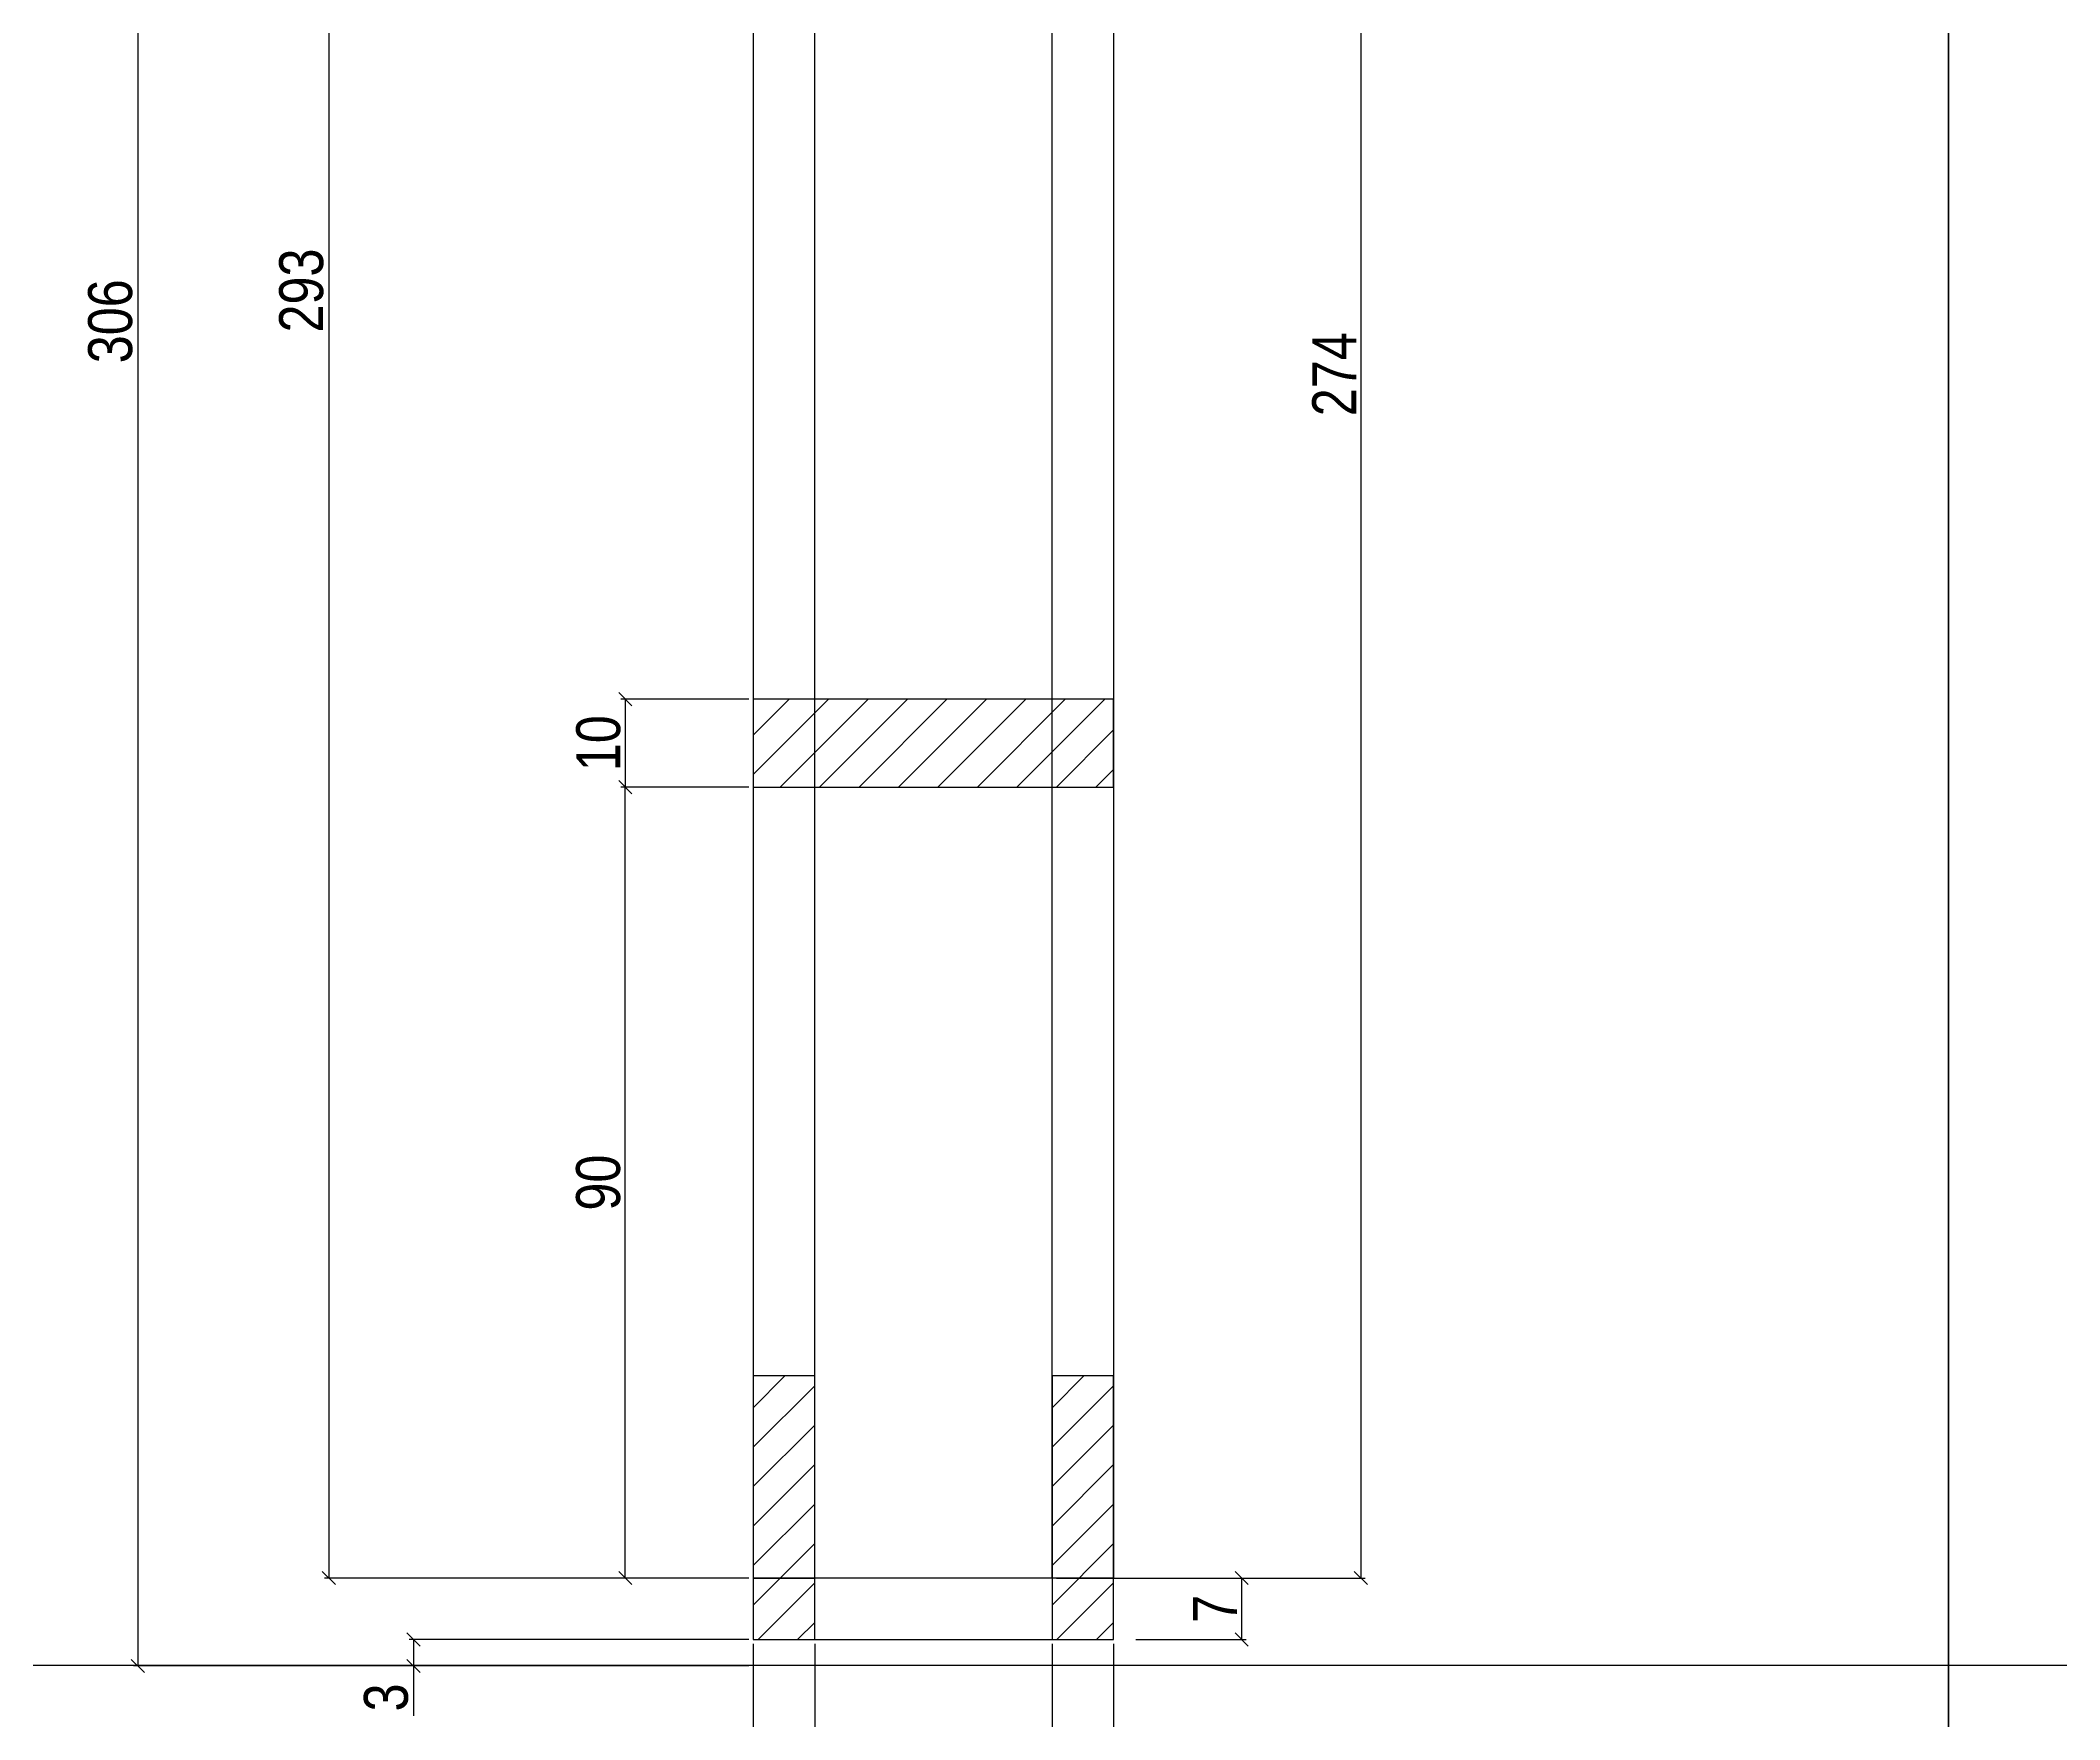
# Model space of a CAD drawing. Extents: x 17311 to 161354, y 153625 to 211469.
# Drawn here: x 19813.1 to 20272.7, y 205495.1 to 205877.3 of the extents above; entities that cross this region are included whole.
import ezdxf

# ---------------------------------------------------------------- set-up
doc = ezdxf.new("R2010")
doc.units = 0
doc.layers.get('0').update_dxf_attribs({"linetype": 'CONTINUOUS'})
doc.layers.get('DEFPOINTS').update_dxf_attribs({"linetype": 'CONTINUOUS'})
for name, color, linetype in [('8', 111, 'CONTINUOUS'), ('COTA', 241, 'CONTINUOUS'), ('detalhes', 4, 'CONTINUOUS'), ('TIRAS REESCORAMENTO', 252, 'CONTINUOUS'), ('VIGAS', 3, 'CONTINUOUS')]:
    doc.layers.add(name, color=color, linetype=linetype)
doc.styles.add('COTA TECNICA 2X', font='techl___.ttf', dxfattribs={"height": 10})
doc.dimstyles.new('SECAO', dxfattribs={"dimscale": 0.333333, "dimtxt": 5, "dimasz": 9, "dimexe": 3, "dimexo": 3, "dimgap": 3, "dimtad": 1, "dimdec": 1, "dimlfac": 0.5, "dimzin": 12, "dimdsep": 46, "dimtxsty": 'COTA TECNICA 2X', "dimblk1": 'OBLIQUE', "dimblk2": 'OBLIQUE', "dimsah": 1, "dimcen": 0.9, "dimclrd": 4, "dimclre": 4, "dimclrt": 240, "dimadec": 1, "dimazin": 3, "dimtfac": 1, "dimtdec": 1, "dimtmove": 0, "dimatfit": 3, "dimfxl": 1, "dimtolj": 1, "dimtzin": 12, "dimarcsym": 0})

# ---------------------------------------------------------------- blocks, each defined once
blk = doc.blocks.new('_Oblique')
at = {"color": 0, "linetype": 'ByBlock', "lineweight": -2}
blk.add_line((-0.5, -0.5), (0.5, 0.5), dxfattribs=at)
blk = doc.blocks.new('*D3194')
at = {"layer": 'DEFPOINTS', "color": 0, "transparency": 16777216}
for p in [(19975.36, 206113.37), (19878.81, 205527.28), (19975.36, 205527.28)]:
    blk.add_point(p, dxfattribs=at)
at = {"layer": 'detalhes', "color": 4, "lineweight": -2, "transparency": 16777216}
for p, q in [((19974.36, 206113.37), (19877.81, 206113.37)), ((19878.81, 206113.37), (19878.81, 205527.28)), ((19974.36, 205527.28), (19877.81, 205527.28))]:
    blk.add_line(p, q, dxfattribs=at)
at = {"layer": 'detalhes', "color": 4, "lineweight": -2, "transparency": 16777216, "xscale": 3, "yscale": 3, "zscale": 3}
for p, rotation in [((19878.81, 206113.37), 90), ((19878.81, 205527.28), 270)]:
    blk.add_blockref('_Oblique', p, dxfattribs=dict(at, rotation=rotation))
at = {"layer": 'detalhes', "color": 240, "transparency": 16777216, "insert": (19872.56, 205820.33), "char_height": 10, "attachment_point": 5, "rotation": 90, "style": 'COTA TECNICA 2X'}
blk.add_mtext('\\A1;293', dxfattribs=at)
blk = doc.blocks.new('*D3195')
at = {"layer": 'DEFPOINTS', "color": 0, "transparency": 16777216}
for p in [(19975.36, 205513.28), (20057.36, 205513.28), (20057.36, 205455.82)]:
    blk.add_point(p, dxfattribs=at)
at = {"layer": 'detalhes', "color": 4, "lineweight": -2, "transparency": 16777216}
for p, q in [((19975.36, 205512.28), (19975.36, 205454.82)), ((20057.36, 205512.28), (20057.36, 205454.82)), ((19975.36, 205455.82), (20057.36, 205455.82))]:
    blk.add_line(p, q, dxfattribs=at)
at = {"layer": 'detalhes', "color": 4, "lineweight": -2, "transparency": 16777216, "xscale": 3, "yscale": 3, "zscale": 3, "rotation": 180}
blk.add_blockref('_Oblique', (19975.36, 205455.82), dxfattribs=at)
at = {"layer": 'detalhes', "color": 4, "lineweight": -2, "transparency": 16777216, "xscale": 3, "yscale": 3, "zscale": 3}
blk.add_blockref('_Oblique', (20057.36, 205455.82), dxfattribs=at)
at = {"layer": 'detalhes', "color": 240, "transparency": 16777216, "insert": (20021.36, 205461.9), "char_height": 10, "attachment_point": 5, "style": 'COTA TECNICA 2X'}
blk.add_mtext('\\A1;41', dxfattribs=at)
blk = doc.blocks.new('*D3196')
at = {"layer": 'DEFPOINTS', "color": 0, "transparency": 16777216}
for p in [(19989.36, 205513.28), (20043.36, 205513.28), (20043.36, 205481.54)]:
    blk.add_point(p, dxfattribs=at)
at = {"layer": 'detalhes', "color": 4, "lineweight": -2, "transparency": 16777216}
for p, q in [((19989.36, 205512.28), (19989.36, 205480.54)), ((20043.36, 205512.28), (20043.36, 205480.54)), ((19989.36, 205481.54), (20043.36, 205481.54))]:
    blk.add_line(p, q, dxfattribs=at)
at = {"layer": 'detalhes', "color": 4, "lineweight": -2, "transparency": 16777216, "xscale": 3, "yscale": 3, "zscale": 3, "rotation": 180}
blk.add_blockref('_Oblique', (19989.36, 205481.54), dxfattribs=at)
at = {"layer": 'detalhes', "color": 4, "lineweight": -2, "transparency": 16777216, "xscale": 3, "yscale": 3, "zscale": 3}
blk.add_blockref('_Oblique', (20043.36, 205481.54), dxfattribs=at)
at = {"layer": 'detalhes', "color": 240, "transparency": 16777216, "insert": (20021.36, 205487.61), "char_height": 10, "attachment_point": 5, "style": 'COTA TECNICA 2X'}
blk.add_mtext('\\A1;27', dxfattribs=at)
blk = doc.blocks.new('*D3199')
at = {"layer": 'DEFPOINTS', "color": 0, "transparency": 16777216}
for p in [(19975.36, 205727.3), (19946.26, 205707.3), (19975.36, 205707.3)]:
    blk.add_point(p, dxfattribs=at)
at = {"layer": 'detalhes', "color": 4, "lineweight": -2, "transparency": 16777216}
for p, q in [((19974.36, 205727.3), (19945.26, 205727.3)), ((19946.26, 205727.3), (19946.26, 205707.3)), ((19974.36, 205707.3), (19945.26, 205707.3))]:
    blk.add_line(p, q, dxfattribs=at)
at = {"layer": 'detalhes', "color": 4, "lineweight": -2, "transparency": 16777216, "xscale": 3, "yscale": 3, "zscale": 3}
for p, rotation in [((19946.26, 205727.3), 90), ((19946.26, 205707.3), 270)]:
    blk.add_blockref('_Oblique', p, dxfattribs=dict(at, rotation=rotation))
at = {"layer": 'detalhes', "color": 240, "transparency": 16777216, "insert": (19940.16, 205717.3), "char_height": 10, "attachment_point": 5, "rotation": 90, "style": 'COTA TECNICA 2X'}
blk.add_mtext('\\A1;10', dxfattribs=at)
blk = doc.blocks.new('*D3182')
at = {"layer": 'DEFPOINTS', "color": 0, "transparency": 16777216}
for p in [(19989.36, 206119.37), (19835.31, 205507.28), (19975.36, 205507.28)]:
    blk.add_point(p, dxfattribs=at)
at = {"layer": 'detalhes', "color": 4, "lineweight": -2, "transparency": 16777216}
for p, q in [((19988.36, 206119.37), (19834.31, 206119.37)), ((19835.31, 206119.37), (19835.31, 205507.28)), ((19974.36, 205507.28), (19834.31, 205507.28))]:
    blk.add_line(p, q, dxfattribs=at)
at = {"layer": 'detalhes', "color": 4, "lineweight": -2, "transparency": 16777216, "xscale": 3, "yscale": 3, "zscale": 3}
for p, rotation in [((19835.31, 206119.37), 90), ((19835.31, 205507.28), 270)]:
    blk.add_blockref('_Oblique', p, dxfattribs=dict(at, rotation=rotation))
at = {"layer": 'detalhes', "color": 240, "transparency": 16777216, "insert": (19829.09, 205813.33), "char_height": 10, "attachment_point": 5, "rotation": 90, "style": 'COTA TECNICA 2X'}
blk.add_mtext('\\A1;306', dxfattribs=at)
blk = doc.blocks.new('*D3183')
at = {"layer": 'DEFPOINTS', "color": 0, "transparency": 16777216}
for p in [(19975.36, 205513.28), (19898.07, 205507.28), (19975.36, 205507.28)]:
    blk.add_point(p, dxfattribs=at)
at = {"layer": 'detalhes', "color": 4, "lineweight": -2, "transparency": 16777216}
for p, q in [((19974.36, 205513.28), (19897.07, 205513.28)), ((19898.07, 205513.28), (19898.07, 205507.28)), ((19974.36, 205507.28), (19897.07, 205507.28)), ((19898.07, 205507.28), (19898.07, 205495.95))]:
    blk.add_line(p, q, dxfattribs=at)
at = {"layer": 'detalhes', "color": 4, "lineweight": -2, "transparency": 16777216, "xscale": 3, "yscale": 3, "zscale": 3}
for p, rotation in [((19898.07, 205513.28), 90), ((19898.07, 205507.28), 270)]:
    blk.add_blockref('_Oblique', p, dxfattribs=dict(at, rotation=rotation))
at = {"layer": 'detalhes', "color": 240, "transparency": 16777216, "insert": (19891.85, 205500.11), "char_height": 10, "attachment_point": 5, "rotation": 90, "style": 'COTA TECNICA 2X'}
blk.add_mtext('\\A1;3', dxfattribs=at)
blk = doc.blocks.new('*D3186')
at = {"layer": 'DEFPOINTS', "color": 0, "transparency": 16777216}
for p in [(19946.26, 205707.3), (19975.36, 205707.3), (19974.36, 205527.28)]:
    blk.add_point(p, dxfattribs=at)
at = {"layer": 'detalhes', "color": 4, "lineweight": -2, "transparency": 16777216}
for p, q in [((19974.36, 205707.3), (19945.26, 205707.3)), ((19946.26, 205527.28), (19946.26, 205707.3)), ((19973.36, 205527.28), (19945.26, 205527.28))]:
    blk.add_line(p, q, dxfattribs=at)
at = {"layer": 'detalhes', "color": 4, "lineweight": -2, "transparency": 16777216, "xscale": 3, "yscale": 3, "zscale": 3}
for p, rotation in [((19946.26, 205707.3), 90), ((19946.26, 205527.28), 270)]:
    blk.add_blockref('_Oblique', p, dxfattribs=dict(at, rotation=rotation))
at = {"layer": 'detalhes', "color": 240, "transparency": 16777216, "insert": (19940.13, 205617.29), "char_height": 10, "attachment_point": 5, "rotation": 90, "style": 'COTA TECNICA 2X'}
blk.add_mtext('\\A1;90', dxfattribs=at)
blk = doc.blocks.new('*D3189')
at = {"layer": 'DEFPOINTS', "color": 0, "transparency": 16777216}
for p in [(20058.36, 206075.25), (20058.36, 205527.28), (20113.66, 205527.28)]:
    blk.add_point(p, dxfattribs=at)
at = {"layer": 'detalhes', "color": 4, "lineweight": -2, "transparency": 16777216}
for p, q in [((20059.36, 206075.25), (20114.66, 206075.25)), ((20113.66, 206075.25), (20113.66, 205527.28)), ((20059.36, 205527.28), (20114.66, 205527.28))]:
    blk.add_line(p, q, dxfattribs=at)
at = {"layer": 'detalhes', "color": 4, "lineweight": -2, "transparency": 16777216, "xscale": 3, "yscale": 3, "zscale": 3}
for p, rotation in [((20113.66, 206075.25), 90), ((20113.66, 205527.28), 270)]:
    blk.add_blockref('_Oblique', p, dxfattribs=dict(at, rotation=rotation))
at = {"layer": 'detalhes', "color": 240, "transparency": 16777216, "insert": (20107.58, 205801.26), "char_height": 10, "attachment_point": 5, "rotation": 90, "style": 'COTA TECNICA 2X'}
blk.add_mtext('\\A1;274', dxfattribs=at)
blk = doc.blocks.new('*D3190')
at = {"layer": 'DEFPOINTS', "color": 0, "transparency": 16777216}
for p in [(20043.36, 205527.28), (20061.42, 205513.28), (20086.51, 205513.28)]:
    blk.add_point(p, dxfattribs=at)
at = {"layer": 'detalhes', "color": 4, "lineweight": -2, "transparency": 16777216}
for p, q in [((20044.36, 205527.28), (20087.51, 205527.28)), ((20086.51, 205527.28), (20086.51, 205513.28)), ((20062.42, 205513.28), (20087.51, 205513.28))]:
    blk.add_line(p, q, dxfattribs=at)
at = {"layer": 'detalhes', "color": 4, "lineweight": -2, "transparency": 16777216, "xscale": 3, "yscale": 3, "zscale": 3}
for p, rotation in [((20086.51, 205527.28), 90), ((20086.51, 205513.28), 270)]:
    blk.add_blockref('_Oblique', p, dxfattribs=dict(at, rotation=rotation))
at = {"layer": 'detalhes', "color": 240, "transparency": 16777216, "insert": (20080.43, 205520.28), "char_height": 10, "attachment_point": 5, "rotation": 90, "style": 'COTA TECNICA 2X'}
blk.add_mtext('\\A1;7', dxfattribs=at)

msp = doc.modelspace()

# ---------------------------------------------------------------- hatches: boundary and pattern name
at = {"layer": 'COTA'}
h = msp.add_hatch(dxfattribs=at)
h.set_pattern_fill('ANSI31', color=256, scale=2, style=0)
h.set_pattern_definition([(45, (-3606.4916, 7606), (-4.49012806, 4.49012806), [])])
h.paths.add_polyline_path([(20057.36, 205727.3), (19975.36, 205727.3), (19975.36, 205707.3), (20057.36, 205707.3)])
h = msp.add_hatch(dxfattribs=at)
h.set_pattern_fill('ANSI31', color=256, scale=2, style=0)
h.set_pattern_definition([(45, (131.142, 199704.089), (-4.490128, 4.490128), [])])
h.paths.add_polyline_path([(19975.36, 205513.28), (19989.36, 205513.28), (19989.36, 205573.28), (19975.36, 205573.28)])
h = msp.add_hatch(dxfattribs=at)
h.set_pattern_fill('ANSI31', color=256, scale=2, style=0)
h.set_pattern_definition([(45, (199.142, 199704.089), (-4.490128, 4.490128), [])])
h.paths.add_polyline_path([(20043.36, 205513.28), (20057.36, 205513.28), (20057.36, 205573.28), (20043.36, 205573.28)])

# ---------------------------------------------------------------- linework, layer by layer
at = {"linetype": 'Continuous'}
for points in [[(19975.36, 205527.28), (19989.36, 205527.28), (19989.36, 206113.37), (19975.36, 206113.37)], [(20057.36, 205527.28), (20043.36, 205527.28), (20043.36, 206075.25), (20057.36, 206075.25)], [(19975.36, 205513.28), (19989.36, 205513.28), (19989.36, 205573.28), (19975.36, 205573.28)], [(20043.36, 205513.28), (20057.36, 205513.28), (20057.36, 205573.28), (20043.36, 205573.28)]]:
    msp.add_lwpolyline(points, close=True, dxfattribs=at)
for points in [[(19975.36, 205707.3), (20057.36, 205707.3), (20057.36, 205727.3), (19975.36, 205727.3), (19975.36, 205707.3)], [(19997.36, 205513.28), (20057.36, 205513.28), (20057.36, 205527.28), (19975.36, 205527.28), (19975.36, 205513.28), (19997.36, 205513.28)]]:
    msp.add_lwpolyline(points, dxfattribs=at)
at = {"layer": '8', "color": 5, "linetype": 'Continuous'}
msp.add_lwpolyline([(20247.34, 205294.67), (19650.53, 205294.67), (19650.53, 206259.46), (20247.34, 206259.46)], close=True, dxfattribs=at)
at = {"layer": 'TIRAS REESCORAMENTO', "linetype": 'ByBlock'}
msp.add_line((22634.59, 205507.37), (17860.1, 205507.37), dxfattribs=at)
at = {"layer": 'VIGAS', "color": 5}
msp.add_lwpolyline([(20844.16, 205294.67), (20247.34, 205294.67), (20247.34, 206259.46), (20844.16, 206259.46)], close=True, dxfattribs=at)

# ---------------------------------------------------------------- dimensions: what is measured, and where the dimension line sits
at = {"layer": 'detalhes', "color": 3}
for base, p1, p2, picture, middle in [((19835.31, 205507.28), (19989.36, 206119.37), (19975.36, 205507.28), '*D3182', (19829.09, 205813.33)), ((19878.81, 205527.28), (19975.36, 206113.37), (19975.36, 205527.28), '*D3194', (19872.56, 205820.33)), ((20113.66, 205527.28), (20058.36, 206075.25), (20058.36, 205527.28), '*D3189', (20107.58, 205801.26)), ((19946.26, 205707.3), (19975.36, 205727.3), (19975.36, 205707.3), '*D3199', (19940.16, 205717.3)), ((19946.26, 205707.3), (19974.36, 205527.28), (19975.36, 205707.3), '*D3186', (19940.13, 205617.29)), ((20086.51, 205513.28), (20043.36, 205527.28), (20061.42, 205513.28), '*D3190', (20080.43, 205520.28)), ((19898.07, 205507.28), (19975.36, 205513.28), (19975.36, 205507.28), '*D3183', (19891.85, 205500.11))]:
    dim = msp.add_linear_dim(base=base, p1=p1, p2=p2, angle=90, dimstyle='SECAO', dxfattribs=at)
    dim.commit()
    dim.dimension.update_dxf_attribs({"geometry": picture, "text_midpoint": middle})
for base, p1, p2, picture, middle in [((20057.36, 205455.82), (19975.36, 205513.28), (20057.36, 205513.28), '*D3195', (20021.36, 205455.82)), ((20043.36, 205481.54), (19989.36, 205513.28), (20043.36, 205513.28), '*D3196', (20021.36, 205481.54))]:
    dim = msp.add_linear_dim(base=base, p1=p1, p2=p2, dimstyle='SECAO', dxfattribs=at)
    dim.commit()
    dim.dimension.update_dxf_attribs({"geometry": picture, "text_midpoint": middle, "dimtype": 160})

doc.saveas('drawing.dxf')
